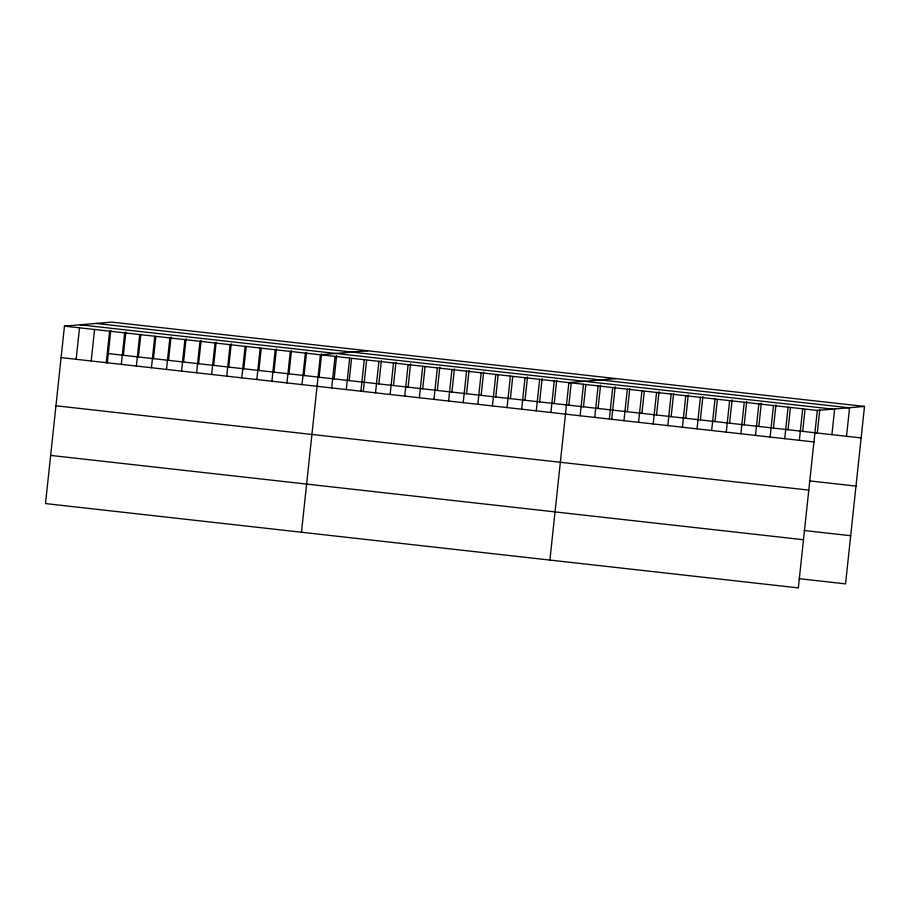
<?xml version="1.0" encoding="UTF-8"?>
<svg xmlns="http://www.w3.org/2000/svg" width="910" height="910" viewBox="0 0 910 910"><rect width="100%" height="100%" fill="white"/><g stroke="black" fill="none" stroke-linecap="round" stroke-linejoin="round"><path stroke-width="1.36" d="M864.5 406.429L111.657 322.106L64.462 326.121L45.5 503.571L798.343 587.894L817.305 410.455L864.5 406.429L845.538 583.879L799.037 578.669M76.156 359.302L79.523 327.816M91.216 360.997L94.572 329.5M106.265 362.68L109.632 331.183M107.289 362.965L110.781 330.319M121.326 364.364L124.693 332.878M123.35 355.287L125.83 332.002M136.386 366.048L139.742 334.561M138.4 356.97L140.743 335.062M151.435 367.742L154.802 336.245M153.46 358.654L155.803 336.745M166.496 369.426L169.863 337.928M168.521 360.337L171 337.064M181.556 371.109L184.923 339.623M183.57 362.032L186.061 338.748M196.606 372.804L199.972 341.307M198.63 363.716L201.121 340.431M211.666 374.488L215.033 342.99M213.691 365.399L216.17 342.126M226.726 376.171L230.094 344.685M228.74 367.083L231.231 343.809M241.776 377.855L245.143 346.369M243.8 368.777L246.144 346.869M256.836 379.55L260.203 348.052M258.861 370.461L261.204 348.553M271.897 381.233L275.264 349.736M273.91 372.144L276.401 348.871M286.946 382.917L290.313 351.431M288.97 373.839L291.462 350.555M302.006 384.611L305.373 353.114M304.031 375.523L306.522 352.238M301.472 532.236L320.434 354.798L367.617 350.771M319.091 377.206L321.571 353.933M331.684 387.933L335.039 356.436M334.141 378.89L336.632 355.617M346.289 389.571L349.656 358.074M349.201 380.585L351.544 358.676M360.906 391.209L364.273 359.712M363.261 391.63L366.593 360.36M375.523 392.836L378.89 361.35M378.867 383.906L381.358 360.622M390.14 394.474L393.495 362.988M393.484 385.544L395.975 362.26M404.745 396.112L408.112 364.626M408.101 387.182L410.592 363.898M419.362 397.75L422.729 366.264M422.718 388.82L425.05 366.912M433.979 399.388L437.346 367.89M437.323 390.447L439.814 367.174M448.596 401.026L451.951 369.528M451.94 392.085L454.431 368.812M463.201 402.664L466.568 371.166M466.557 393.723L469.048 370.45M477.818 404.302L481.185 372.804M481.174 395.361L483.654 372.088M492.435 405.94L495.802 374.442M495.779 396.999L498.123 375.091M507.052 407.578L510.408 376.08M510.396 398.637L512.74 376.729M521.658 409.216L525.024 377.718M525.013 400.275L527.504 377.002M536.274 410.854L539.641 379.356M539.63 401.913L542.11 378.64M550.891 412.48L554.258 380.994M554.236 403.551L556.727 380.266M549.902 560.071L568.864 382.632L616.059 378.605M568.852 405.189L571.196 383.281M580.114 415.756L583.481 384.27M583.469 406.827L585.812 384.919M594.731 417.394L598.097 385.908M598.086 408.465L600.566 385.18M609.347 419.032L612.714 387.535M611.691 419.464L615.183 386.818M623.964 420.67L627.32 389.173M627.308 411.729L629.8 388.456M638.57 422.308L641.937 390.811M641.925 413.367L644.269 391.459M653.187 423.946L656.554 392.449M656.542 415.005L659.022 391.732M667.803 425.584L671.17 394.087M671.148 416.643L673.639 393.37M682.42 427.222L685.776 395.725M685.765 418.281L688.256 395.008M697.026 428.86L700.393 397.363M700.381 419.92L702.873 396.646M711.643 430.487L715.01 399.001M714.998 421.558L717.33 399.649M726.26 432.125L729.627 400.639M729.604 423.195L732.095 399.911M740.877 433.763L744.232 402.277M744.221 424.834L746.712 401.549M755.482 435.401L758.849 403.915M758.838 426.471L761.329 403.187M770.099 437.039L773.466 405.553M773.455 428.11L775.934 404.825M784.716 438.677L788.083 407.179M788.06 429.736L790.403 407.828M799.333 440.315L802.688 408.817M802.677 431.374L805.02 409.466M817.294 433.012L819.785 409.739M831.911 434.65L834.686 408.635M846.516 436.288L849.599 407.532M96.085 323.425L848.928 407.76M80.034 324.802L832.878 409.125M64.462 326.121L817.305 410.455M108.29 353.592L861.133 437.926M61.095 357.619L813.938 441.953M809.49 480.878L855.991 486.088M55.954 405.78L808.797 490.115M804.19 530.507L850.679 535.706M50.642 455.409L803.496 539.732"/></g></svg>
